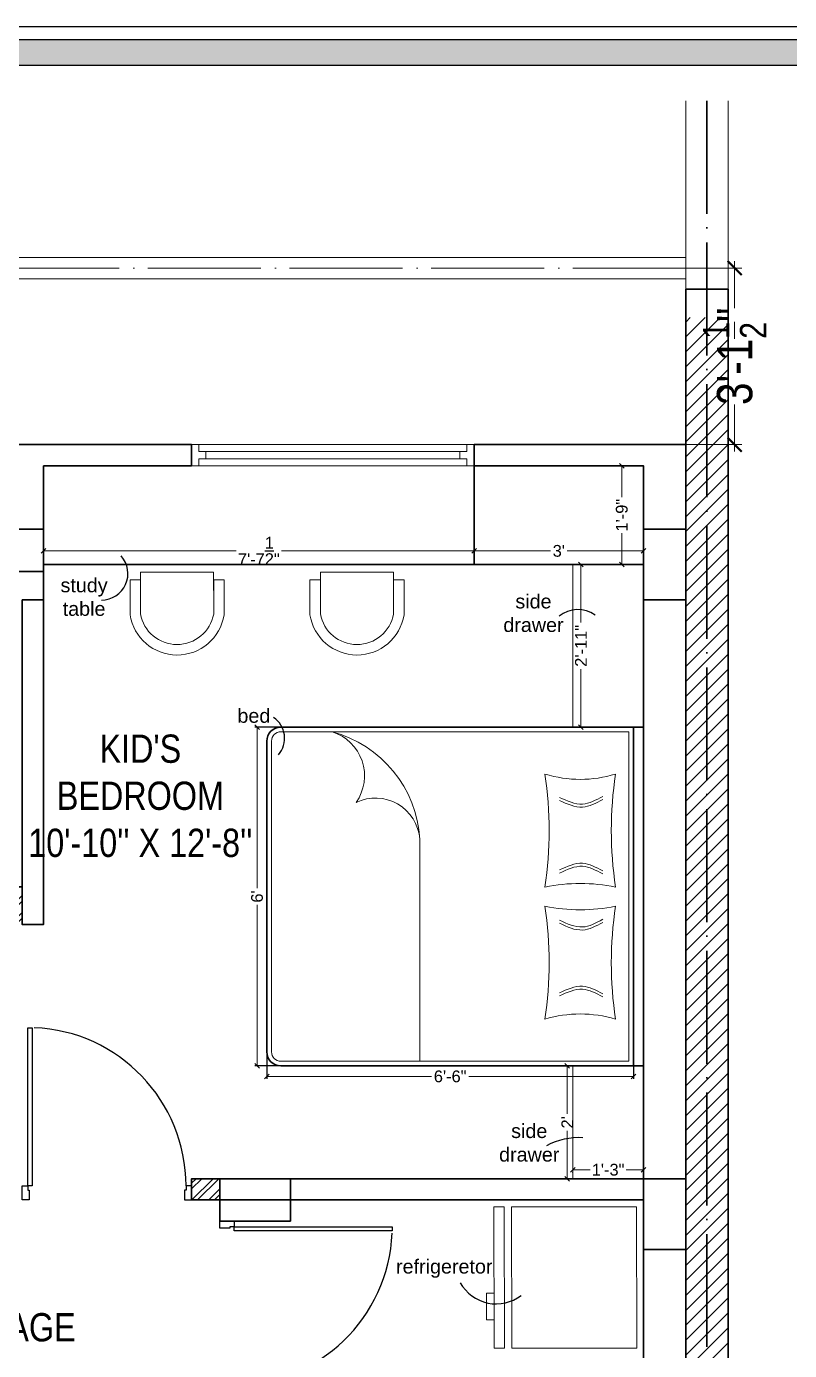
# Model space of a CAD drawing. Header units: millimetres. Extents: x 56222 to 154462, y -172610 to -121287.
# Drawn here: x 153230.3 to 153392.5, y -172336.6 to -172055.3 of the extents above; entities that cross this region are included whole.
import ezdxf

# ---------------------------------------------------------------- set-up
doc = ezdxf.new("R2010")
doc.units = ezdxf.units.MM
doc.header["$MEASUREMENT"] = 0
doc.header["$PDMODE"] = 35
doc.linetypes.add('ACAD_ISO04W100', pattern=[30, 24, -3, 0, -3])
doc.layers.get('Defpoints').update_dxf_attribs({"color": 220})
doc.layers.add('AR DOOR', color=40, linetype='Continuous')
doc.layers.add('AR ELE-5', color=134, linetype='Continuous')
for name, color, linetype, lineweight in [('COLUMN', 1, 'Continuous', 30), ('dim05', 1, 'Continuous', 13), ('FIRST FLOOR', 7, 'Continuous', 9), ('FIRST FLOOR ( DIM )', 250, 'Continuous', 9), ('FIRST FLOOR ( DW_RAIL )', 7, 'Continuous', 9), ('FIRST FLOOR ( TEXT )', 7, 'Continuous', 9), ('FIRST FLOOR_( PLine )_', 251, 'Continuous', 30), ('FURNITURE', 34, 'Continuous', 9), ('GROUND FLOOR', 7, 'Continuous', 9), ('GROUND FLOOR  ( HATCH )', 251, 'Continuous', 9), ('GROUND FLOOR  ( PLINE )', 251, 'Continuous', 30), ('Labelling', 1, 'Continuous', 25), ('NAME PLATE', 7, 'Continuous', 25), ('wall', 7, 'Continuous', 30), ('X_PLOT', 1, 'Continuous', 9)]:
    doc.layers.add(name, color=color, linetype=linetype, lineweight=lineweight)
doc.styles.add('Arial', font='arial.ttf')
doc.styles.add('Cn_BT_7½', font='swissc.ttf', dxfattribs={"height": 7.5})
doc.styles.add('KATHA', font='swissc.ttf')
doc.styles.get("Standard").update_dxf_attribs({"font": 'arial.ttf', "height": 6})
doc.styles.add('style4', font='ARIALN.TTF')
doc.dimstyles.new('Cn_BT_7½', dxfattribs={"dimtxt": 9, "dimasz": 3, "dimexe": 1.5, "dimexo": 0, "dimgap": 0.09, "dimtad": 0, "dimdec": 3, "dimzin": 3, "dimdsep": 46, "dimlunit": 4, "dimtxsty": 'Cn_BT_7½', "dimblk": 'ARCHTICK', "dimcen": 0.09, "dimdle": 1.5, "dimclrd": 251, "dimclre": 251, "dimclrt": 14, "dimadec": 0, "dimazin": 0, "dimtfac": 0.75, "dimtdec": 3, "dimtofl": 0, "dimtmove": 0, "dimatfit": 3, "dimfxl": 0, "dimtolj": 1, "dimtzin": 0, "dimlwd": 15, "dimlwe": 15, "dimarcsym": 0})
doc.dimstyles.new('ISO-25', dxfattribs={"dimtxt": 2.5, "dimasz": 1, "dimexe": 0.5, "dimexo": 1, "dimtad": 0, "dimdec": 1, "dimlunit": 4, "dimtxsty": 'Standard', "dimblk": 'OBLIQUE', "dimcen": 2.5, "dimclrd": 1, "dimclre": 1, "dimclrt": 5, "dimadec": 0, "dimazin": 0, "dimtfac": 1, "dimtdec": 1, "dimtmove": 0, "dimatfit": 3, "dimfxl": 1, "dimlwd": -1, "dimarcsym": 0})

# ---------------------------------------------------------------- blocks, each defined once
blk = doc.blocks.new('_ArchTick')
at = {"color": 0, "linetype": 'ByBlock', "const_width": 0.15}
blk.add_lwpolyline([(-0.5, -0.5), (0.5, 0.5)], dxfattribs=at)
blk = doc.blocks.new('*D489')
at = {"layer": 'Defpoints', "color": 0, "transparency": 16777216}
for p in [(153365.91, -172106.61), (153370.41, -172144.11), (153380.8, -172144.11)]:
    blk.add_point(p, dxfattribs=at)
at = {"layer": 'FIRST FLOOR ( DIM )', "color": 251, "lineweight": 15, "transparency": 16777216}
for p, q in [((153380.8, -172105.11), (153380.8, -172115.14)), ((153365.91, -172106.61), (153382.3, -172106.61)), ((153380.8, -172145.61), (153380.8, -172135.59)), ((153370.41, -172144.11), (153382.3, -172144.11))]:
    blk.add_line(p, q, dxfattribs=at)
at = {"layer": 'FIRST FLOOR ( DIM )', "color": 251, "lineweight": 15, "transparency": 16777216, "xscale": 3, "yscale": 3, "zscale": 3}
for p, rotation in [((153380.8, -172106.61), 90), ((153380.8, -172144.11), 270)]:
    blk.add_blockref('_ArchTick', p, dxfattribs=dict(at, rotation=rotation))
at = {"layer": 'FIRST FLOOR ( DIM )', "color": 14, "transparency": 16777216, "insert": (153380.8, -172125.36), "char_height": 7.5, "attachment_point": 5, "rotation": 90, "style": 'Cn_BT_7½'}
blk.add_mtext('\\A1;3\'-1{\\H0.75x;\\S1/2;}"', dxfattribs=at)
blk = doc.blocks.new('*U143')
for points in [[(-1160, 0), (-1120, 0), (-1120, 30), (-1110, 30), (-1110, 100), (-1160, 100)], [(40, 0), (0, 0), (0, 30), (-10, 30), (-10, 100), (40, 100)], [(0, 0), (0, -1120), (-30, -1120), (-30, 0)]]:
    blk.add_lwpolyline(points, close=True)
at = {"layer": 'AR ELE-5', "linetype": 'ByBlock', "ltscale": 15}
blk.add_arc((1.6, 0.7), 1121.6, 180.03474, 267.62699, dxfattribs=at)
blk = doc.blocks.new('LAYOUT FILE')
at = {"layer": 'NAME PLATE', "true_color": 0xd39e00}
h = blk.add_hatch(color=42, dxfattribs=at)
h.paths.add_polyline_path([(3346889.83, -513806.18), (3346889.83, -514260.7), (3347535.56, -514260.7), (3347535.56, -513806.18)])
h.paths.add_polyline_path([(3346894.36, -513810.71), (3347531.03, -513810.71), (3347531.03, -514256.17), (3346894.36, -514256.17)], flags=16)
at = {"layer": 'NAME PLATE', "color": 42, "true_color": 0xd39e00}
for points in [[(3346887.56, -513803.91), (3347537.83, -513803.91), (3347537.83, -514262.96), (3346887.56, -514262.96)], [(3346889.83, -513806.18), (3347535.56, -513806.18), (3347535.56, -514260.7), (3346889.83, -514260.7)], [(3346894.36, -513810.71), (3347531.03, -513810.71), (3347531.03, -514256.17), (3346894.36, -514256.17)]]:
    blk.add_lwpolyline(points, close=True, dxfattribs=at)
blk = doc.blocks.new('_Oblique')
at = {"layer": 'wall', "color": 0, "lineweight": -2}
blk.add_line((-0.5, -0.5), (0.5, 0.5), dxfattribs=at)
blk = doc.blocks.new('*D490')
at = {"layer": 'Defpoints', "color": 0, "transparency": 16777216}
for p in [(153325.47, -172166.71), (153233.91, -172169.61), (153325.47, -172168.74)]:
    blk.add_point(p, dxfattribs=at)
at = {"layer": 'dim05', "color": 1, "linetype": 'Continuous', "lineweight": -2, "transparency": 16777216}
for p, q in [((153233.91, -172168.61), (153233.91, -172166.21)), ((153325.47, -172167.74), (153325.47, -172166.21))]:
    blk.add_line(p, q, dxfattribs=at)
at = {"layer": 'dim05', "color": 1, "linetype": 'Continuous', "transparency": 16777216}
for p, q in [((153233.91, -172166.71), (153274.84, -172166.71)), ((153325.47, -172166.71), (153284.54, -172166.71))]:
    blk.add_line(p, q, dxfattribs=at)
at = {"layer": 'dim05', "color": 1, "transparency": 16777216, "rotation": 180}
blk.add_blockref('_Oblique', (153233.91, -172166.71), dxfattribs=at)
at = {"layer": 'dim05', "color": 1, "transparency": 16777216}
blk.add_blockref('_Oblique', (153325.47, -172166.71), dxfattribs=at)
at = {"layer": 'dim05', "color": 5, "lineweight": 25, "transparency": 16777216, "insert": (153279.69, -172166.71), "char_height": 2.5, "attachment_point": 5, "style": 'Arial'}
blk.add_mtext('7\'-7{\\H1x;\\S1/2;}"', dxfattribs=at)
blk = doc.blocks.new('*D491')
at = {"layer": 'Defpoints', "color": 0, "transparency": 16777216}
for p in [(153356.82, -172148.61), (153357.86, -172148.61), (153356.61, -172169.61)]:
    blk.add_point(p, dxfattribs=at)
at = {"layer": 'dim05', "color": 1, "linetype": 'Continuous', "lineweight": -2, "transparency": 16777216}
for p, q in [((153356.86, -172148.61), (153356.32, -172148.61)), ((153357.61, -172169.61), (153357.32, -172169.61))]:
    blk.add_line(p, q, dxfattribs=at)
at = {"layer": 'dim05', "color": 1, "linetype": 'Continuous', "transparency": 16777216}
for p, q in [((153356.82, -172148.61), (153356.82, -172155.28)), ((153356.82, -172169.61), (153356.82, -172162.95))]:
    blk.add_line(p, q, dxfattribs=at)
at = {"layer": 'dim05', "color": 1, "transparency": 16777216}
for p, rotation in [((153356.82, -172148.61), 90), ((153356.82, -172169.61), 270)]:
    blk.add_blockref('_Oblique', p, dxfattribs=dict(at, rotation=rotation))
at = {"layer": 'dim05', "color": 5, "lineweight": 25, "transparency": 16777216, "insert": (153356.82, -172159.11), "char_height": 2.5, "attachment_point": 5, "rotation": 90, "style": 'Arial'}
blk.add_mtext('1\'-9"', dxfattribs=at)
blk = doc.blocks.new('*D492')
at = {"layer": 'Defpoints', "color": 0, "transparency": 16777216}
for p in [(153346.41, -172169.61), (153346.41, -172204.14), (153348.13, -172204.14)]:
    blk.add_point(p, dxfattribs=at)
at = {"layer": 'dim05', "color": 1, "linetype": 'Continuous', "lineweight": -2, "transparency": 16777216}
for p, q in [((153347.41, -172169.61), (153348.63, -172169.61)), ((153347.41, -172204.14), (153348.63, -172204.14))]:
    blk.add_line(p, q, dxfattribs=at)
at = {"layer": 'dim05', "color": 1, "linetype": 'Continuous', "transparency": 16777216}
for p, q in [((153348.13, -172169.61), (153348.13, -172181.94)), ((153348.13, -172204.14), (153348.13, -172191.82))]:
    blk.add_line(p, q, dxfattribs=at)
at = {"layer": 'dim05', "color": 1, "transparency": 16777216}
for p, rotation in [((153348.13, -172169.61), 90), ((153348.13, -172204.14), 270)]:
    blk.add_blockref('_Oblique', p, dxfattribs=dict(at, rotation=rotation))
at = {"layer": 'dim05', "color": 5, "lineweight": 25, "transparency": 16777216, "insert": (153348.13, -172186.88), "char_height": 2.5, "attachment_point": 5, "rotation": 90, "style": 'Arial'}
blk.add_mtext('2\'-11"', dxfattribs=at)
blk = doc.blocks.new('*D493')
at = {"layer": 'Defpoints', "color": 0, "transparency": 16777216}
for p in [(153346.41, -172276.14), (153345.24, -172300.11), (153346.41, -172300.11)]:
    blk.add_point(p, dxfattribs=at)
at = {"layer": 'dim05', "color": 1, "linetype": 'Continuous', "lineweight": -2, "transparency": 16777216}
for p, q in [((153345.41, -172276.14), (153344.74, -172276.14)), ((153345.41, -172300.11), (153344.74, -172300.11))]:
    blk.add_line(p, q, dxfattribs=at)
at = {"layer": 'dim05', "color": 1, "linetype": 'Continuous', "transparency": 16777216}
for p, q in [((153345.24, -172276.14), (153345.24, -172286.33)), ((153345.24, -172300.11), (153345.24, -172289.92))]:
    blk.add_line(p, q, dxfattribs=at)
at = {"layer": 'dim05', "color": 1, "transparency": 16777216}
for p, rotation in [((153345.24, -172276.14), 90), ((153345.24, -172300.11), 270)]:
    blk.add_blockref('_Oblique', p, dxfattribs=dict(at, rotation=rotation))
at = {"layer": 'dim05', "color": 5, "lineweight": 25, "transparency": 16777216, "insert": (153345.24, -172288.13), "char_height": 2.5, "attachment_point": 5, "rotation": 90, "style": 'Arial'}
blk.add_mtext("2'", dxfattribs=at)
blk = doc.blocks.new('*D494')
at = {"layer": 'Defpoints', "color": 0, "transparency": 16777216}
for p in [(153346.41, -172297.79), (153361.41, -172298.08), (153361.41, -172298.21)]:
    blk.add_point(p, dxfattribs=at)
at = {"layer": 'dim05', "color": 1, "linetype": 'Continuous', "transparency": 16777216}
for p, q in [((153346.41, -172298.21), (153350.08, -172298.21)), ((153361.41, -172298.21), (153357.74, -172298.21))]:
    blk.add_line(p, q, dxfattribs=at)
at = {"layer": 'dim05', "color": 1, "linetype": 'Continuous', "lineweight": -2, "transparency": 16777216}
for p, q in [((153346.41, -172298.79), (153346.41, -172298.71)), ((153361.41, -172299.08), (153361.41, -172298.71))]:
    blk.add_line(p, q, dxfattribs=at)
at = {"layer": 'dim05', "color": 1, "transparency": 16777216, "rotation": 180}
blk.add_blockref('_Oblique', (153346.41, -172298.21), dxfattribs=at)
at = {"layer": 'dim05', "color": 1, "transparency": 16777216}
blk.add_blockref('_Oblique', (153361.41, -172298.21), dxfattribs=at)
at = {"layer": 'dim05', "color": 5, "lineweight": 25, "transparency": 16777216, "insert": (153353.91, -172298.21), "char_height": 2.5, "attachment_point": 5, "style": 'Arial'}
blk.add_mtext('1\'-3"', dxfattribs=at)
blk = doc.blocks.new('*D495')
at = {"layer": 'Defpoints', "color": 0, "transparency": 16777216}
for p in [(153281.38, -172271.2), (153359.32, -172273.27), (153359.32, -172278.38)]:
    blk.add_point(p, dxfattribs=at)
at = {"layer": 'dim05', "color": 1, "linetype": 'Continuous', "lineweight": -2, "transparency": 16777216}
for p, q in [((153281.38, -172272.2), (153281.38, -172278.88)), ((153359.32, -172274.27), (153359.32, -172278.88))]:
    blk.add_line(p, q, dxfattribs=at)
at = {"layer": 'dim05', "color": 1, "linetype": 'Continuous', "transparency": 16777216}
for p, q in [((153281.38, -172278.38), (153316.4, -172278.38)), ((153359.32, -172278.38), (153324.3, -172278.38))]:
    blk.add_line(p, q, dxfattribs=at)
at = {"layer": 'dim05', "color": 1, "transparency": 16777216, "rotation": 180}
blk.add_blockref('_Oblique', (153281.38, -172278.38), dxfattribs=at)
at = {"layer": 'dim05', "color": 1, "transparency": 16777216}
blk.add_blockref('_Oblique', (153359.32, -172278.38), dxfattribs=at)
at = {"layer": 'dim05', "color": 5, "lineweight": 25, "transparency": 16777216, "insert": (153320.35, -172278.38), "char_height": 2.5, "attachment_point": 5, "style": 'Arial'}
blk.add_mtext('6\'-6"', dxfattribs=at)
blk = doc.blocks.new('*D496')
at = {"layer": 'Defpoints', "color": 0, "transparency": 16777216}
for p in [(153279.32, -172204.14), (153285.51, -172204.14), (153285.51, -172276.14)]:
    blk.add_point(p, dxfattribs=at)
at = {"layer": 'dim05', "color": 1, "linetype": 'Continuous', "lineweight": -2, "transparency": 16777216}
for p, q in [((153284.51, -172204.14), (153278.82, -172204.14)), ((153284.51, -172276.14), (153278.82, -172276.14))]:
    blk.add_line(p, q, dxfattribs=at)
at = {"layer": 'dim05', "color": 1, "linetype": 'Continuous', "transparency": 16777216}
for p, q in [((153279.32, -172204.14), (153279.32, -172238.36)), ((153279.32, -172276.14), (153279.32, -172241.92))]:
    blk.add_line(p, q, dxfattribs=at)
at = {"layer": 'dim05', "color": 1, "transparency": 16777216}
for p, rotation in [((153279.32, -172204.14), 90), ((153279.32, -172276.14), 270)]:
    blk.add_blockref('_Oblique', p, dxfattribs=dict(at, rotation=rotation))
at = {"layer": 'dim05', "color": 5, "lineweight": 25, "transparency": 16777216, "insert": (153279.32, -172240.14), "char_height": 2.5, "attachment_point": 5, "rotation": 90, "style": 'Arial'}
blk.add_mtext("6'", dxfattribs=at)
blk = doc.blocks.new('*D486')
at = {"layer": 'Defpoints', "color": 0, "transparency": 16777216}
for p in [(153361.41, -172162.1), (153361.41, -172166.71), (153325.47, -172169.61)]:
    blk.add_point(p, dxfattribs=at)
at = {"layer": 'dim05', "color": 1, "linetype": 'Continuous', "lineweight": -2, "transparency": 16777216}
for p, q in [((153361.41, -172163.1), (153361.41, -172167.21)), ((153325.47, -172168.61), (153325.47, -172166.21))]:
    blk.add_line(p, q, dxfattribs=at)
at = {"layer": 'dim05', "color": 1, "linetype": 'Continuous', "transparency": 16777216}
for p, q in [((153325.47, -172166.71), (153341.67, -172166.71)), ((153361.41, -172166.71), (153345.22, -172166.71))]:
    blk.add_line(p, q, dxfattribs=at)
at = {"layer": 'dim05', "color": 1, "transparency": 16777216, "rotation": 180}
blk.add_blockref('_Oblique', (153325.47, -172166.71), dxfattribs=at)
at = {"layer": 'dim05', "color": 1, "transparency": 16777216}
blk.add_blockref('_Oblique', (153361.41, -172166.71), dxfattribs=at)
at = {"layer": 'dim05', "color": 5, "lineweight": 25, "transparency": 16777216, "insert": (153343.44, -172166.71), "char_height": 2.5, "attachment_point": 5, "style": 'Arial'}
blk.add_mtext("3'", dxfattribs=at)

msp = doc.modelspace()

# ---------------------------------------------------------------- hatches: boundary and pattern name
at = {"layer": 'GROUND FLOOR  ( HATCH )'}
h = msp.add_hatch(dxfattribs=at)
h.set_pattern_fill('ANSI31', color=6, scale=18, style=0)
h.set_pattern_definition([(45, (36838.7285, -9841.4405), (-1.590990258, 1.590990258), [])])
h.paths.add_polyline_path([(153379.4144, -172117.1149), (153370.4144, -172117.1149), (153370.4144, -172460.6149), (153379.4144, -172460.6149)])
at = {"layer": 'GROUND FLOOR  ( PLINE )', "lineweight": 5}
h = msp.add_hatch(dxfattribs=at)
h.set_pattern_fill('ANSI32', color=3, scale=6.783779)
h.set_pattern_definition([(45, (0, -2066.5317), (-1.79882093, 1.79882093), []), (45, (1.1992, -2066.5317), (-1.79882093, 1.79882093), [])])
h.paths.add_polyline_path([(153112.4144, -172223.6149), (153096.9144, -172223.6149), (153096.9144, -172228.1149), (153112.4144, -172228.1149)])
h.paths.add_polyline_path([(153229.4144, -172246.1149), (153224.9144, -172246.1149), (153224.9144, -172238.1149), (153229.4144, -172238.1149)])
h.paths.add_polyline_path([(153265.4144, -172304.6149), (153271.4144, -172304.6149), (153271.4144, -172300.1149), (153265.4144, -172300.1149)])
h.paths.add_polyline_path([(153128.9144, -172340.6149), (153133.4144, -172340.6149), (153133.4144, -172346.6149), (153128.9144, -172346.6149)])

# ---------------------------------------------------------------- linework, layer by layer
at = {"layer": 'COLUMN'}
for points in [[(153224.9144, -172162.1149), (153233.9144, -172162.1149), (153233.9144, -172171.1149), (153224.9144, -172171.1149)], [(153361.4144, -172162.1149), (153370.4144, -172162.1149), (153370.4144, -172177.1149), (153361.4144, -172177.1149)], [(153286.4144, -172300.1149), (153286.4144, -172309.1149), (153271.4144, -172309.1149), (153271.4144, -172300.1149)], [(153361.4144, -172300.1149), (153370.4144, -172300.1149), (153370.4144, -172315.1149), (153361.4144, -172315.1149)]]:
    msp.add_lwpolyline(points, close=True, dxfattribs=at)
at = {"layer": 'FIRST FLOOR'}
for p, q in [((152969.9144, -172144.1149), (153370.4144, -172144.1149)), ((153265.4144, -172148.6149), (153265.4144, -172144.1149)), ((153325.4144, -172148.6149), (153325.4144, -172144.1149)), ((153370.4144, -172144.1149), (153370.4144, -172454.6149)), ((153233.9144, -172148.6149), (153361.4144, -172148.6149)), ((153233.9144, -172177.1149), (153233.9144, -172148.6149)), ((153361.4144, -172148.6149), (153361.4144, -172300.1149)), ((153265.4144, -172300.1149), (153265.4144, -172304.6149)), ((153265.4144, -172300.1149), (153361.4144, -172300.1149)), ((153265.4144, -172304.6149), (153361.4144, -172304.6149)), ((153361.4144, -172304.6149), (153361.4144, -172432.1149))]:
    msp.add_line(p, q, dxfattribs=at)
at = {"layer": 'FIRST FLOOR ( DW_RAIL )'}
for points in [[(152965.4144, -172144.1149), (153370.4144, -172144.1148), (153370.4144, -172454.6149), (153361.4144, -172454.6149), (153341.6097, -172454.6149), (153301.2726, -172454.6149), (153275.9144, -172454.6149), (153133.4144, -172454.6149), (153133.4144, -172501.1149), (152965.4144, -172501.1149)], [(153325.4144, -172144.1149), (153323.9144, -172144.1149), (153323.9144, -172145.6149), (153322.4144, -172145.6149), (153322.4144, -172147.1149), (153268.4144, -172147.1149), (153268.4144, -172145.6149), (153266.9144, -172145.6149), (153266.9144, -172144.1149), (153265.4144, -172144.1149), (153265.4144, -172148.6149), (153266.9144, -172148.6149), (153266.9144, -172147.1149), (153268.4144, -172147.1149), (153268.4144, -172145.6149), (153322.4144, -172145.6149), (153322.4144, -172147.1149), (153323.9144, -172147.1149), (153323.9144, -172148.6149), (153325.4144, -172148.6149), (153325.4144, -172144.1149), (153265.4144, -172144.1149), (153265.4144, -172148.6149), (153325.4144, -172148.6149)]]:
    msp.add_lwpolyline(points, close=True, dxfattribs=at)
at = {"layer": 'FIRST FLOOR_( PLine )_'}
for points in [[(153233.9144, -172148.6149), (153265.4144, -172148.6149), (153265.4144, -172144.1149), (153157.4144, -172144.1149), (153157.4144, -172148.6149), (153224.9144, -172148.6149), (153224.9144, -172238.1149), (153229.4144, -172238.1149), (153229.4144, -172177.1149), (153233.9144, -172177.1149)], [(153370.4144, -172144.1149), (153325.4144, -172144.1149), (153325.4144, -172148.6149), (153361.4144, -172148.6149), (153361.4144, -172300.1149), (153271.4144, -172300.1149), (153271.4144, -172304.6149), (153361.4144, -172304.6149), (153361.4144, -172432.1149), (153335.9144, -172432.1149), (153335.9144, -172436.6149), (153361.4144, -172436.6149), (153361.4144, -172454.6149), (153370.4144, -172454.6149)]]:
    msp.add_lwpolyline(points, close=True, dxfattribs=at)
at = {"layer": 'FURNITURE', "lineweight": 30}
msp.add_line((153233.9144, -172169.6149), (153361.4144, -172169.6149), dxfattribs=at)
at = {"layer": 'FURNITURE'}
for p, q in [((153254.531, -172175.1045, -0.0355), (153254.531, -172171.1969, -0.0355)), ((153270.0818, -172171.1969, -0.0355), (153254.531, -172171.1969, -0.0355)), ((153270.0818, -172171.1969, -0.0355), (153270.0818, -172175.1045, -0.0355)), ((153292.764, -172175.1045, -0.0355), (153292.764, -172171.1969, -0.0355)), ((153308.3148, -172171.1969, -0.0355), (153292.764, -172171.1969, -0.0355)), ((153308.3148, -172171.1969, -0.0355), (153308.3148, -172175.1045, -0.0355)), ((153313.8888, -172275.1391), (153313.8888, -172227.9461))]:
    msp.add_line(p, q, dxfattribs=at)
at = {"layer": 'FURNITURE', "lineweight": 30}
for points in [[(153361.4144, -172148.6149), (153325.4722, -172148.6149), (153325.4722, -172169.6149), (153361.4144, -172169.6149)], [(153233.9144, -172177.1149), (153229.4144, -172177.1149), (153229.4144, -172246.1149), (153233.9144, -172246.1149)], [(153359.3155, -172276.1391), (153359.3155, -172204.1391), (153361.4144, -172204.1391), (153361.4144, -172276.1391)]]:
    msp.add_lwpolyline(points, close=True, dxfattribs=at)
at = {"layer": 'FURNITURE'}
for points in [[(153361.4144, -172169.6149), (153346.4144, -172169.6149), (153346.4144, -172204.1391), (153361.4144, -172204.1391)], [(153361.4144, -172276.1391), (153346.4144, -172276.1391), (153346.4144, -172300.1149), (153361.4144, -172300.1149)], [(153329.6806, -172336.1136), (153331.8937, -172336.1136), (153331.8079, -172306.1149), (153329.5947, -172306.1149)], [(153333.4429, -172336.1136), (153360.0003, -172336.1136), (153359.9144, -172306.1149), (153333.357, -172306.1149)]]:
    msp.add_lwpolyline(points, close=True, dxfattribs=at)
at = {"layer": 'FURNITURE', "elevation": -0.0355, "flags": 128}
for points in [[(153254.5396, -172172.8823), (153252.315, -172172.8823), (153252.315, -172180.2644, 0.85361338), (153272.315, -172180.3158), (153272.315, -172172.8823), (153270.0904, -172172.8823)], [(153254.5396, -172175.1045), (153254.5396, -172172.8823), (153254.5372, -172180.081, 0.83575836), (153270.0928, -172180.1263), (153270.0928, -172175.1045), (153270.0928, -172172.8823)], [(153292.7726, -172172.8823), (153290.5481, -172172.8823), (153290.5481, -172180.2644, 0.85361338), (153310.5481, -172180.3158), (153310.5481, -172172.8823), (153308.3235, -172172.8823)], [(153292.7726, -172175.1045), (153292.7726, -172172.8823), (153292.7703, -172180.081, 0.83575836), (153308.3258, -172180.1263), (153308.3258, -172175.1045), (153308.3258, -172172.8823)]]:
    msp.add_lwpolyline(points, format="xyb", dxfattribs=at)
at = {"layer": 'FURNITURE', "lineweight": 30}
msp.add_lwpolyline([(153281.3847, -172273.1391), (153281.3847, -172207.1391, -0.41421356), (153284.3847, -172204.1391), (153359.3155, -172204.1391), (153359.3155, -172276.1391), (153284.3847, -172276.1391, -0.41421356)], format="xyb", close=True, dxfattribs=at)
at = {"layer": 'FURNITURE'}
for points in [[(153282.3847, -172273.1391), (153282.3847, -172207.1391, -0.41421356), (153284.3847, -172205.1391), (153358.3155, -172205.1391), (153358.3155, -172275.1391), (153284.3847, -172275.1391, -0.41421356)], [(153300.3676, -172220.1501, -0.52796512), (153313.8888, -172227.9461, 0.32347509), (153295.2461, -172205.1391, -0.50874252), (153300.3676, -172220.1501)]]:
    msp.add_lwpolyline(points, format="xyb", close=True, dxfattribs=at)
at = {"layer": 'FURNITURE', "elevation": -0.0053}
for points in [[(153340.4946, -172238.1302, -0.10058607), (153355.4946, -172238.1302, -0.07572579), (153355.4946, -172214.1302, -0.14896716), (153340.4946, -172214.1302, -0.0741156)], [(153340.4946, -172242.2111, 0.10058607), (153355.4946, -172242.2111, 0.07572579), (153355.4946, -172266.2111, 0.14896716), (153340.4946, -172266.2111, 0.0741156)]]:
    msp.add_lwpolyline(points, format="xyb", close=True, dxfattribs=at)
at = {"layer": 'FURNITURE', "flags": 128}
msp.add_lwpolyline([(153329.6377, -172330.0627), (153328.0599, -172330.0627), (153328.0599, -172324.4355), (153329.6377, -172324.4355)], dxfattribs=at)
at = {"layer": 'FURNITURE'}
for points in [[(153352.7563, -172218.8719, -0.0053), (153351.3392, -172219.6439, -0.0053), (153348.3456, -172221.2747, -0.0053), (153345.2289, -172219.8341, -0.0053), (153343.5875, -172219.0754, -0.0053)], [(153352.7563, -172219.5167, -0.0053), (153351.3392, -172220.2887, -0.0053), (153348.3456, -172221.9195, -0.0053), (153345.2289, -172220.4789, -0.0053), (153343.5875, -172219.7201, -0.0053)], [(153352.7563, -172234.7077, -0.0053), (153351.3392, -172233.9357, -0.0053), (153348.3456, -172232.3049, -0.0053), (153345.2289, -172233.7455, -0.0053), (153343.5875, -172234.5043, -0.0053)], [(153352.7563, -172235.3525, -0.0053), (153351.3392, -172234.5805, -0.0053), (153348.3456, -172232.9497, -0.0053), (153345.2289, -172234.3903, -0.0053), (153343.5875, -172235.149, -0.0053)], [(153352.7563, -172244.9888, -0.0053), (153351.3392, -172245.7608, -0.0053), (153348.3456, -172247.3916, -0.0053), (153345.2289, -172245.951, -0.0053), (153343.5875, -172245.1923, -0.0053)], [(153352.7563, -172245.6336, -0.0053), (153351.3392, -172246.4056, -0.0053), (153348.3456, -172248.0364, -0.0053), (153345.2289, -172246.5958, -0.0053), (153343.5875, -172245.837, -0.0053)], [(153352.7563, -172260.8246, -0.0053), (153351.3392, -172260.0526, -0.0053), (153348.3456, -172258.4218, -0.0053), (153345.2289, -172259.8624, -0.0053), (153343.5875, -172260.6212, -0.0053)], [(153352.7563, -172261.4694, -0.0053), (153351.3392, -172260.6974, -0.0053), (153348.3456, -172259.0666, -0.0053), (153345.2289, -172260.5072, -0.0053), (153343.5875, -172261.2659, -0.0053)]]:
    msp.add_open_spline(points, degree=3, knots=[0, 0, 0, 0, 4.57791705, 9.67113696, 9.67113696, 9.67113696, 9.67113696], dxfattribs=at)
at = {"layer": 'GROUND FLOOR'}
for p, q in [((153370.4144, -172071.066), (153370.4144, -172591.9988)), ((153370.4144, -172071.066), (153370.4144, -172168.1149)), ((153379.4144, -172071.066), (153379.4144, -172591.9988)), ((152870.1644, -172104.3649), (153370.4144, -172104.3649)), ((152874.6644, -172108.8649), (153370.4144, -172108.8649))]:
    msp.add_line(p, q, dxfattribs=at)
at = {"layer": 'GROUND FLOOR', "color": 1, "linetype": 'ACAD_ISO04W100'}
msp.add_line((153374.9144, -172071.066), (153374.9144, -172454.6149), dxfattribs=at)
msp.add_lwpolyline([(153370.4144, -172106.6149), (152872.4144, -172106.6149), (152872.4144, -172569.1149), (153370.4144, -172569.1149)], dxfattribs=at)
at = {"layer": 'GROUND FLOOR', "color": 6, "lineweight": 30}
msp.add_lwpolyline([(153379.4144, -172111.1149), (153370.4144, -172111.1149), (153370.4144, -172454.6149), (153379.4144, -172454.6149)], close=True, dxfattribs=at)
at = {"layer": 'GROUND FLOOR  ( PLINE )', "color": 3}
msp.add_lwpolyline([(153265.4144, -172304.6149), (153271.4144, -172304.6149), (153271.4144, -172300.1149), (153265.4144, -172300.1149)], close=True, dxfattribs=at)
at = {"layer": 'Labelling', "color": 1}
for centre, radius, start, end in [((153246.2607, -172171.5259), 5.618, 269.801807, 41.748066), ((153347.4834, -172185.5793), 6.4069, 54.860345, 128.586664), ((153279.8477, -172206.535, -0.0704), 5.332, 319.177144, 56.231753), ((153347.702, -172305.7821), 14.4168, 86.748345, 118.440144), ((153330.1331, -172317.926), 8.7749, 209.29202, 307.299315)]:
    msp.add_arc(centre, radius, start, end, dxfattribs=at)
at = {"layer": 'X_PLOT', "linetype": 'ACAD_ISO04W100', "lineweight": 30}
msp.add_line((153374.9144, -172071.066), (153374.9144, -172566.8649), dxfattribs=at)

# ---------------------------------------------------------------- block references
at = {"layer": 'AR DOOR', "linetype": 'ByBlock', "lineweight": -2, "extrusion": (0, 0, -1), "xscale": -0.02999999999996949, "yscale": 0.02999999999996949, "zscale": -0.02999999999996949}
for p, rotation in [((-153230.6144, -172301.6149), 180), ((-153274.4144, -172310.3149), 270)]:
    msp.add_blockref('*U143', p, dxfattribs=dict(at, rotation=rotation))
at = {"layer": 'NAME PLATE', "lineweight": 0, "xscale": 1.209046105522275, "yscale": 1.209046105522275, "zscale": 1.209046105522275}
msp.add_blockref('LAYOUT FILE', (-3893761.4765, 449157.3491, 0.1256), dxfattribs=at)

# ---------------------------------------------------------------- texts
at = {"layer": 'FIRST FLOOR ( TEXT )', "char_height": 6, "attachment_point": 5, "style": 'KATHA'}
for s, insert in [("KID'S\\PBEDROOM\\P10'-10'' X 12'-8''", (153254.5148, -172218.7754)), ('3\' 9" WIDE PASSAGE', (153206.8028, -172331.7138))]:
    msp.add_mtext(s, dxfattribs=dict(at, insert=insert))
at = {"layer": 'Labelling', "color": 1, "char_height": 3, "width": 33.454272, "attachment_point": 5, "style": 'style4'}
for s, insert in [('\\A1;{\\fArial|b0|i0|c0|p34;study \\Ptable}', (153242.5555, -172176.5227, -0.0006)), ('\\A1;{\\fArial|b0|i0|c0|p34;side \\Pdrawer}', (153338.0479, -172179.9501, -0.0006)), ('\\A1;\\pxql;{\\fArial|b0|i0|c0|p34;bed}', (153291.8676, -172201.7522, -0.0704)), ('\\A1;{\\fArial|b0|i0|c0|p34;side \\Pdrawer}', (153337.1504, -172292.4841, -0.0006)), ('\\A1;\\pxql;{\\fArial|b0|i0|c0|p34;refrigeretor }', (153325.5752, -172319.2081, 0.0078))]:
    msp.add_mtext(s, dxfattribs=dict(at, insert=insert))

# ---------------------------------------------------------------- dimensions: what is measured, and where the dimension line sits
at = {"layer": 'dim05', "color": 27, "lineweight": 25, "true_color": 0x7d5120}
for base, p1, p2, override, picture, middle in [((153356.8211, -172148.6149), (153356.6125, -172169.6149), (153357.8558, -172148.6149), {"dimtxsty": 'Arial'}, '*D491', (153356.8211, -172159.1149)), ((153348.1336, -172204.1391), (153346.4144, -172169.6149), (153346.4144, -172204.1391), {"dimdec": 0, "dimtxsty": 'Arial'}, '*D492', (153348.1336, -172186.877)), ((153279.3206, -172204.1391), (153285.5149, -172276.1391), (153285.5149, -172204.1391), {"dimtxsty": 'Arial'}, '*D496', (153279.3206, -172240.1391)), ((153345.2421, -172300.1149), (153346.4144, -172276.1391), (153346.4144, -172300.1149), {"dimtxsty": 'Arial'}, '*D493', (153345.2421, -172288.127))]:
    dim = msp.add_linear_dim(base=base, p1=p1, p2=p2, angle=90, dimstyle='ISO-25', override=override, dxfattribs=at)
    dim.commit()
    dim.dimension.update_dxf_attribs({"geometry": picture, "text_midpoint": middle})
for base, p1, p2, picture, middle in [((153325.4722, -172166.7059), (153233.9144, -172169.6149), (153325.4722, -172168.7403), '*D490', (153279.6933, -172166.7059)), ((153361.4144, -172166.7059), (153325.4722, -172169.6149), (153361.4144, -172162.1014), '*D486', (153343.4433, -172166.7059)), ((153359.3155, -172278.3817), (153281.3847, -172271.1969), (153359.3155, -172273.2717), '*D495', (153320.3501, -172278.3817)), ((153361.4144, -172298.2115), (153346.4144, -172297.7859), (153361.4144, -172298.0838), '*D494', (153353.9144, -172298.2115))]:
    dim = msp.add_linear_dim(base=base, p1=p1, p2=p2, dimstyle='ISO-25', override={"dimtxsty": 'Arial'}, dxfattribs=at)
    dim.commit()
    dim.dimension.update_dxf_attribs({"geometry": picture, "text_midpoint": middle})
at = {"layer": 'FIRST FLOOR ( DIM )'}
dim = msp.add_linear_dim(base=(153380.8028, -172144.1149), p1=(153365.9144, -172106.6149), p2=(153370.4144, -172144.1149), angle=90, dimstyle='Cn_BT_7½', dxfattribs=at)
dim.commit()
dim.dimension.update_dxf_attribs({"geometry": '*D489', "text_midpoint": (153380.8028, -172125.3649)})

doc.saveas('drawing.dxf')
